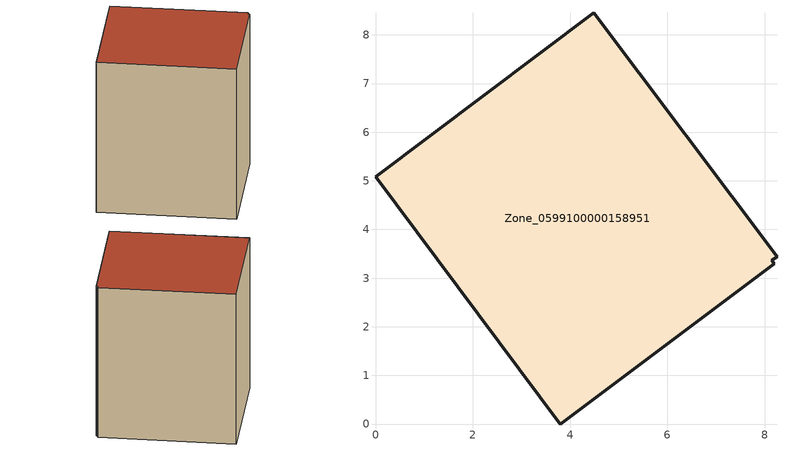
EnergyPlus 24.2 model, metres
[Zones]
Zone_0599100000158951
 floor ground (C_G): 8.25,3.44 8.15,3.36 8.19,3.3 3.8,0 0,5.08 4.49,8.45 z0
 wall outside (C_F): 8.25,3.44 4.49,8.45 0,5.08 3.8,0 8.19,3.3 8.15,3.36 8.25,3.44 z0:7.53
 roof outside (C_R): 8.15,3.36 8.25,3.44 4.49,8.45 0,5.08 3.8,0 8.19,3.3 z7.53
[BUILDING]
Pand.0599100000158951: North Axis=0; Terrain=City; Loads Convergence Tolerance Value=0.04; Temperature Convergence Tolerance Value=0.4; Solar Distribution=FullExterior; Maximum Number of Warmup Days=25; Minimum Number of Warmup Days=1
[Site:Location]
Rotterdam.The.Hague.AP_ZH_NLD Design_Conditions: Latitude=51.96; Longitude=4.45; Time Zone=1; Elevation=-4.5
[SITE:GROUNDTEMPERATURE:BUILDINGSURFACE]
18, 18, 18, 18, 18, 18, 18, 18, 18, 18, 18, 18
[MATERIAL] Thermal Absorptance=0.9; Solar Absorptance=0.7; Visible Absorptance=0.7
Name | Roughness | Thickness | Conductivity | Density | Specific Heat
G.TC.1946 | MediumSmooth | 0.15 | 1 | 540 | 1210
F.TC.1946 | Rough | 0.3 | 0.857143 | 1920 | 840
R.TC.1946 | MediumRough | 0.2 | 0.909091 | 1500 | 1000
[CONSTRUCTION]
C_G: G.TC.1946
C_F: F.TC.1946
C_R: R.TC.1946
[ZONE]
Zone_0599100000158951: Type=1; Multiplier=1; Ceiling Height=Autocalculate; Volume=Autocalculate; Floor Area=autocalculate; Part of Total Floor Area=Yes
[ZONEINFILTRATION:DESIGNFLOWRATE]
Infil_Zone_0599100000158951: Zone or ZoneList or Space or SpaceList=Zone_0599100000158951; Schedule=AlwaysOn; Design Flow Rate Calculation Method=Flow/Area; Flow Rate per Floor Area=0.003; Constant Term Coefficient=1; Temperature Term Coefficient=0; Velocity Term Coefficient=0; Velocity Squared Term Coefficient=0
[HVACTEMPLATE:ZONE:IDEALLOADSAIRSYSTEM]
Zone_0599100000158951: Maximum Heating Supply Air Temperature=50; Minimum Cooling Supply Air Temperature=13; Maximum Heating Supply Air Humidity Ratio=0.0156; Minimum Cooling Supply Air Humidity Ratio=0.0077; Heating Limit=NoLimit; Cooling Limit=NoLimit; Dehumidification Control Type=ConstantSensibleHeatRatio; Cooling Sensible Heat Ratio=0.7; Dehumidification Setpoint=60; Humidification Control Type=None; Humidification Setpoint=30; Outdoor Air Method=None; Outdoor Air Flow Rate per Person=0.00944; Outdoor Air Flow Rate per Zone Floor Area=0; Outdoor Air Flow Rate per Zone=0; Demand Controlled Ventilation Type=None; Outdoor Air Economizer Type=NoEconomizer; Heat Recovery Type=None; Sensible Heat Recovery Effectiveness=0.7; Latent Heat Recovery Effectiveness=0.65
[ZONECONTROL:THERMOSTAT]
ThermostatControl_Zone_0599100000158951: Zone or ZoneList=Zone_0599100000158951; Control Type Schedule=DualSetpointControlType; Control 1=Thermostat_Zone_0599100000158951; Temperature Difference Between Cutout And Setpoint=0
[THERMOSTATSETPOINT:DUALSETPOINT]
Thermostat_Zone_0599100000158951: Heating Setpoint Temperature Schedule=HeatingSetpoint_Zone_0599100000158951; Cooling Setpoint Temperature Schedule=CoolingSetpoint_Zone_0599100000158951
[SCHEDULE:COMPACT]
HeatingSetpoint_Zone_0599100000158951: Through: 12/31, For: AllDays, Until: 24:00, 21
CoolingSetpoint_Zone_0599100000158951: Through: 12/31, For: AllDays, Until: 24:00, 24
DualSetpointControlType: Through: 12/31, For: AllDays, Until: 24:00, 4
AlwaysOn: Through: 12/31, For: AllDays, Until: 24:00, 1
